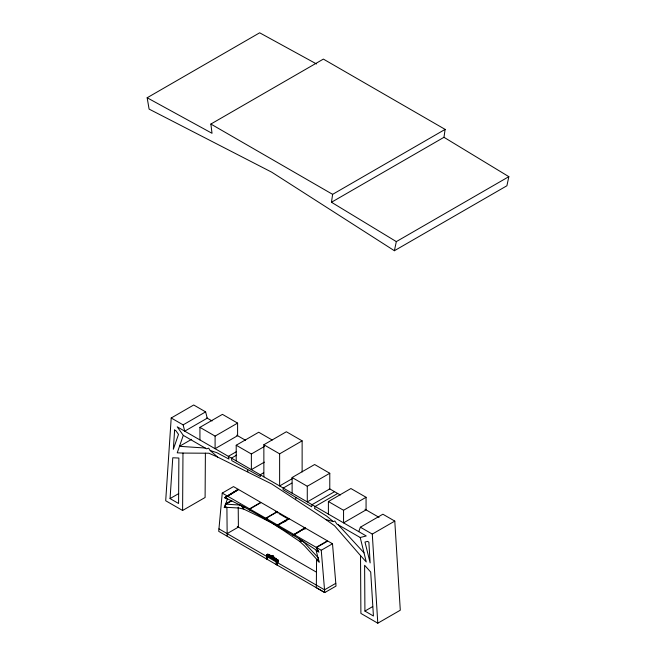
<?xml version="1.0" encoding="UTF-8"?>
<svg xmlns="http://www.w3.org/2000/svg" width="656" height="656" viewBox="0 0 656 656"><rect width="100%" height="100%" fill="white"/><g stroke="black" fill="none" stroke-linecap="round" stroke-linejoin="round"><path stroke-width="0.98" d="M171.208 417.995L183.122 424.875L184.738 431.164L207.239 418.175L205.623 411.878L193.709 404.998L171.208 417.995L165.697 500.749L182.598 510.475L182.975 453.075L177.235 452.82L183.286 435.363L177.235 426.835L366.253 535.96L360.21 537.51L336.872 524.037L334.847 521.02L333.297 521.594L325.852 519.552L271.748 483.997L217.636 457.076L208.895 453.23L182.975 453.075M205.394 453.173L205.098 497.486L182.598 510.475M267.919 556.091L267.099 556.755L267.09 559.027L266.795 556.739L268.435 555.853M267.287 559.371L267.32 555.616L269.28 554.566L270.034 555.632L268.911 556.288L268.911 555.657L270.034 555.009M170.06 498.585L172.774 457.773L178.875 458.044L178.571 503.488L170.06 498.585L178.711 493.583M266.443 558.887L266.721 554.746L267.845 554.099L268.517 554.755L266.828 556.313L266.885 555.353L268.435 554.443M267.681 556.583L267.845 554.099M268.083 554.738L267.951 555.665L268.083 554.738L267.082 555.566M227.296 496.01L249.534 508.851L260.785 502.357L238.546 489.515L225.172 497.691L240.047 505.063L225.615 504.136L227.37 499.06L224.573 497.707L238.202 489.319L233.495 486.596L222.245 493.091L218.719 531.344L324.769 592.573L336.02 586.079L332.502 543.758L327.787 541.036L316.536 547.53L318.923 552.172L316.118 550.302L317.873 557.403L303.441 541.667L318.316 551.466L316.192 547.334L293.954 534.501L293.273 535.288L300.202 531.294M272.314 558.33L273.445 557.6L272.314 558.33L273.741 559.191C276.324 557.641 282.826 563.955 272.297 556.936M331.469 202.261L443.973 137.301L508.843 176.661L396.331 241.613L331.469 202.261L332.625 194.348L445.129 129.388L323.375 59.097L210.871 124.05L212.027 133.299L147.157 97.76L259.669 32.8L316.536 63.96M443.973 137.301L445.129 129.388M273.741 559.191L274.889 558.436L273.437 557.682M272.962 558.723L276.471 561.946L277.595 561.298L277.291 560.076L276.168 560.724L274.454 559.83M274.06 558.166L272.937 558.814L268.599 556.509L267.304 556.501M295.626 499.265L296.004 497.486L283.039 489.614L283.269 488.048L291.92 483.054M147.157 97.76L149.092 109.093L271.748 172.192L394.395 250.723L396.331 241.613M508.843 176.661L506.908 185.763L394.395 250.723M288.722 518.486L277.472 524.98L277.258 525.702L288.509 519.199L288.722 518.486L277.275 511.869L266.024 518.371L266.238 519.339M304.22 528.613L304.892 527.818L288.993 518.642L277.742 525.136L277.529 525.866L279.259 524.866M288.779 519.363L288.993 518.642M276.028 559.248L274.823 559.929L273.913 559.174M227.173 536.214L226.91 507.629L224.27 507.539L225.492 504.013L231.552 500.52M231.798 500.758L225.738 504.251L224.713 507.227L239.12 508.031L243.827 509.195L241.301 505.825C234.307 502.102 251.174 510.425 241.72 506.03L244.188 509.318L259.661 516.748L259.136 515.436M271.166 557.584L269.747 556.887L270.854 556.108L268.148 554.541L268.148 555.837L268.156 555.214L268.911 555.657M277.299 559.56C274.971 561.38 277.029 559.109 277.898 559.904L278.062 562.577M358.75 531.631L360.374 527.211L382.874 514.214L394.789 521.094L400.291 610.211L377.79 623.2L360.898 613.417L360.513 555.575L334.601 525.809L325.852 519.552M284.056 529.818L283.54 530.515L271.748 522.971L259.956 516.895L259.44 515.608L299.021 538.707M284.36 529.999L283.835 530.704L299.308 541.143L301.768 540.692C292.305 534.189 309.099 545.218 302.195 540.979L299.669 541.438L304.376 545.71L318.775 561.536L317.996 557.42L319.218 562.364L316.577 559.396L316.323 587.686L324.769 592.573L321.251 550.253L316.536 547.53M304.892 527.818L292.97 535.107L305.204 527.998L327.442 540.839L316.192 547.334M305.204 527.998L301.932 530.294M224.573 497.707L238.202 489.319M238.546 489.515L225.172 497.691M183.122 424.875L205.623 411.878M199.932 439.938L199.932 427.351L222.433 414.362L237.595 423.112L237.595 435.699L215.094 448.688L215.094 436.109L237.595 423.112M191.601 439.331L179.49 446.326L205.213 448.023M236.209 460.881L236.209 445.235L258.71 432.238L272.191 440.02M236.127 451.836L228.337 456.338L228.993 459.085L216.751 452.648L210.191 450.516L208.649 448.155L206.615 448.835L183.286 435.363M236.627 455.133L231.437 458.126L231.83 460.676L260.457 476.576L260.227 474.747L263.687 472.746M263.86 476.846L263.86 444.743L286.36 431.755L302.129 440.857L302.129 471.959M236.209 445.235L251.371 453.985L264.352 446.49M264.352 462.144L251.371 469.639L251.371 453.985M263.86 444.743L279.628 453.845L302.129 440.857M225.615 504.136L231.675 500.635M224.27 507.539L226 506.547M292.117 493.164L292.117 477.511L314.626 464.522L329.779 473.271L329.779 488.925L307.279 501.914L307.279 486.26L329.779 473.271M292.609 478.454L279.628 485.948L279.628 453.845M250.526 510.606L249.846 509.031L261.096 502.537L276.996 511.713L277.217 512.689L275.545 511.778M227.148 533.599L238.399 527.104L238.218 507.129M249.846 509.031L265.746 518.207L276.996 511.713M244.475 507.211L265.967 519.191L267.697 518.191M334.56 491.68L312.051 504.669L311.657 506.768L296.004 497.486M284.45 521.864L286.18 520.864M337.66 493.468L315.159 506.465L314.503 508.449L326.745 516.149L333.297 521.594M328.402 514.107L328.402 501.528L350.903 488.531L366.064 497.289L366.064 509.868L343.555 522.865L343.555 510.278L366.064 497.289M267.017 556.493L269.28 555.197L269.28 554.566M270.871 556.231C273.109 557.903 268.952 554.336 268.493 556.288L267.131 556.165M271.855 556.682L271.092 556.247L269.969 556.895L269.969 556.108L271.092 555.46L271.855 555.903L271.855 556.682L270.551 557.436L271.658 556.673M270.698 556.017L269.608 556.805L270.731 556.157L269.796 555.722L268.665 556.378L267.017 555.189L276.471 560.65L277.898 559.904M271.354 557.69L271.354 556.083L272.478 555.435L273.265 555.894L273.265 557.502M269.969 556.108L270.723 556.55L271.855 555.903M271.354 556.083L272.142 556.542L273.265 555.894M299.669 541.438L301.399 540.437M274.651 557.51L272.765 558.51L272.765 557.723L273.519 558.166L273.519 558.945L274.651 558.297L274.651 557.51L273.888 557.075L272.142 558.149L272.142 556.542M273.88 559.273L275.7 558.272L276.463 558.715L276.463 559.347L275.34 559.994L275.34 559.363L276.463 558.715M275.003 560.052L276.127 559.404M276.406 560.954L276.668 561.995L276.406 560.954L277.726 560.306L277.791 561.347L277.726 560.306M276.389 562.11L277.816 561.798L276.693 562.454L276.832 564.652L276.389 562.11L276.693 562.454M276.201 559.445L277.48 560.839L276.184 561.626L276.201 564.521L277.324 563.873M321.251 550.253L332.502 543.758M360.374 527.211L372.288 534.082L394.789 521.094M335.79 583.332L324.54 589.826L218.948 528.867M364.916 611.072L373.428 616L370.714 572.048L364.613 565.275L364.916 611.072L372.706 606.57M269.714 555.607L268.443 554.968M276.471 560.65L276.471 561.946M269.731 555.862L270.165 556.05M269.608 556.805L268.665 556.378L269.042 556.706M278.964 513.656L288.64 519.281M210.871 124.05L332.625 194.348M206.788 417.913L212.077 420.963M236.742 435.207L245.549 440.291M329.32 488.654L340.3 494.993M364.966 509.236L379.061 517.379M292.117 477.511L307.279 486.26M199.932 427.351L215.094 436.109M328.402 501.528L343.555 510.278M222.245 493.091L226.951 495.813M266.024 518.371L277.472 524.98M277.742 525.136L293.642 534.312M237.3 526.473L316.274 572.065M275.34 559.363L274.577 558.928L274.577 559.552L275.7 558.904L275.7 558.272M266.721 554.746L267.394 555.411M276.176 560.208L276.775 560.552L277.045 565.013L276.201 564.521M303.367 528.113L305.097 529.138M275.577 559.174L277.595 561.298M210.191 450.516L217.636 457.076M338.283 524.849L364.006 552.852M275.069 560.093L276.356 561.495M360.513 555.575L366.253 561.946L360.21 537.51M249.534 508.851L250.215 510.425M277.275 511.869L277.488 512.844M265.746 518.207L265.967 519.191M247.484 469.475L247.87 471.697M372.288 534.082L377.79 623.2M273.888 557.075L273.888 557.854M271.092 555.46L271.092 556.247M270.723 556.55L270.723 557.329M174.627 430L173.34 449.278L178.498 434.387L175.931 430.754L174.627 430M367.565 541.397L364.99 542.053L370.148 562.905L368.869 542.151L367.565 541.397"/></g></svg>
